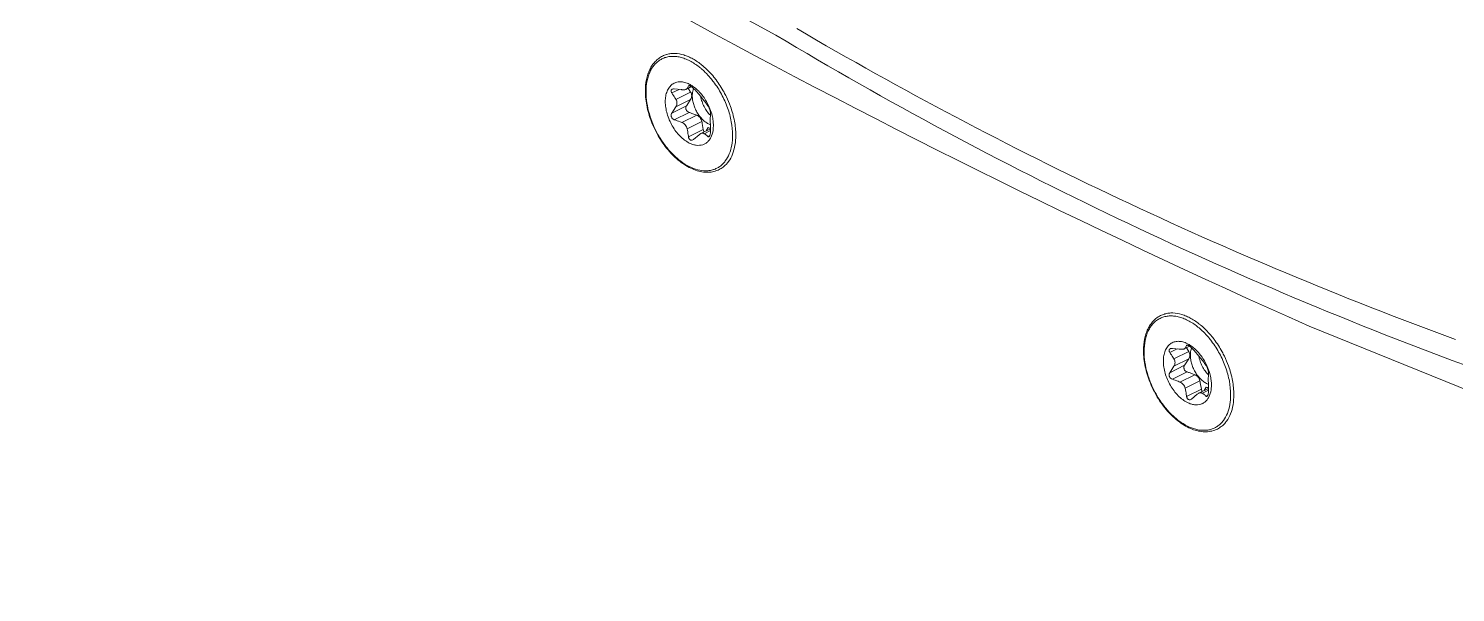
# Model space of a CAD drawing. Header units: millimetres. Extents: x 0 to 2382, y 0 to 1684.
# Drawn here: x 1354.9 to 1417.9, y 1255.4 to 1280.3 of the extents above; entities that cross this region are included whole.
import ezdxf

# ---------------------------------------------------------------- set-up
doc = ezdxf.new("R2010")
doc.units = ezdxf.units.MM
doc.layers.get('0').update_dxf_attribs({"lineweight": 13})

msp = doc.modelspace()

# ---------------------------------------------------------------- linework, layer by layer
for p, q in [((1374.628, 1287.294), (1387.868, 1280.047)), ((1440.374, 1255.441), (1411.406, 1267.195))]:
    msp.add_line(p, q)
at = {"lineweight": 9}
for p, q in [((1384.024, 1277.802), (1384.049, 1277.814)), ((1384.024, 1277.802), (1384.035, 1277.812)), ((1384.108, 1277.798), (1384.156, 1277.769)), ((1383.283, 1277.491), (1383.603, 1277.651)), ((1383.394, 1277.671), (1383.698, 1277.641)), ((1384.117, 1277.53), (1383.466, 1277.205)), ((1384.117, 1277.209), (1383.466, 1276.884)), ((1384.157, 1277.769), (1383.922, 1277.652)), ((1383.944, 1276.939), (1384.117, 1277.209)), ((1384.145, 1277.776), (1383.959, 1277.683)), ((1384.117, 1277.53), (1384.014, 1277.698)), ((1384.492, 1277.417), (1384.719, 1277.143)), ((1383.283, 1276.6), (1383.934, 1276.926)), ((1383.283, 1276.6), (1383.466, 1276.884)), ((1383.394, 1276.309), (1384.045, 1276.634)), ((1383.934, 1276.926), (1383.944, 1276.939)), ((1384.383, 1276.511), (1384.175, 1276.59)), ((1384.383, 1276.511), (1383.732, 1276.186)), ((1384.61, 1276.238), (1383.959, 1275.912)), ((1384.675, 1275.874), (1384.63, 1276.145)), ((1384.884, 1275.967), (1384.8, 1275.813)), ((1384.985, 1276.125), (1384.99, 1275.908)), ((1384.024, 1275.548), (1384.675, 1275.874)), ((1384.246, 1275.437), (1384.214, 1275.416)), ((1384.492, 1275.646), (1384.246, 1275.437)), ((1384.989, 1275.908), (1384.563, 1275.695)), ((1384.988, 1275.828), (1384.719, 1275.693)), ((1384.877, 1275.568), (1384.961, 1275.61)), ((1405.254, 1266.035), (1405.574, 1266.195)), ((1405.365, 1266.215), (1405.668, 1266.185)), ((1406.088, 1266.074), (1405.437, 1265.749)), ((1406.127, 1266.313), (1405.893, 1266.196)), ((1406.116, 1266.32), (1405.93, 1266.227)), ((1406.088, 1266.074), (1405.985, 1266.242)), ((1405.995, 1266.346), (1406.02, 1266.358)), ((1405.995, 1266.346), (1406.005, 1266.356)), ((1406.079, 1266.343), (1406.127, 1266.313)), ((1406.462, 1265.961), (1406.689, 1265.687)), ((1405.254, 1265.144), (1405.905, 1265.47)), ((1405.254, 1265.144), (1405.437, 1265.428)), ((1406.088, 1265.754), (1405.437, 1265.428)), ((1405.905, 1265.47), (1405.914, 1265.484)), ((1405.914, 1265.484), (1406.088, 1265.754)), ((1405.365, 1264.853), (1406.016, 1265.179)), ((1406.354, 1265.056), (1405.703, 1264.73)), ((1406.581, 1264.782), (1405.93, 1264.456)), ((1406.354, 1265.056), (1406.146, 1265.134)), ((1406.646, 1264.418), (1406.6, 1264.689)), ((1406.955, 1264.669), (1406.96, 1264.452)), ((1405.995, 1264.093), (1406.646, 1264.418)), ((1406.217, 1263.982), (1406.184, 1263.96)), ((1406.462, 1264.19), (1406.217, 1263.982)), ((1406.96, 1264.452), (1406.533, 1264.239)), ((1406.959, 1264.372), (1406.689, 1264.237)), ((1406.855, 1264.511), (1406.77, 1264.357)), ((1406.847, 1264.112), (1406.932, 1264.154))]:
    msp.add_line(p, q, dxfattribs=at)
for centre, radius, start, end in [((1566.482, 1615.67), 381.423, 236.31034, 246.01025), ((1479.666, 1435.105), 179.474, 239.58156, 249.85449), ((1481.504, 1436.425), 182.269, 239.08784, 249.84798)]:
    msp.add_arc(centre, radius, start, end)
for centre, radius, start, end in [((1383.351, 1278.171), 1.061, 106.69466, 116.53571), ((1383.356, 1278.153), 1.08, 105.80992, 106.70765), ((1382.664, 1276.314), 2.959, 50.99203, 53.00009), ((1382.596, 1276.231), 3.066, 49.86982, 50.99325), ((1382.603, 1276.242), 3.195, 49.73568, 50.98206), ((1383.036, 1278.268), 1.093, 327.63498, 334.72573), ((1383.494, 1276.754), 1.259, 59.63728, 63.41749), ((1383.428, 1276.638), 1.393, 56.23955, 59.67363), ((1381.897, 1275.551), 4.043, 37.08847, 37.57617), ((1381.884, 1275.545), 4.198, 36.95988, 37.56448), ((1383.06, 1272.465), 5.214, 82.59584, 82.97895), ((1383.354, 1276.526), 1.527, 52.42251, 56.26274), ((1381.632, 1275.365), 4.508, 19.90693, 25.76704), ((1381.683, 1269.557), 7.461, 70.48516, 71.54258), ((1382.726, 1275.913), 2.408, 17.79902, 25.31959), ((1380.825, 1275.394), 3.878, 11.16474, 12.56368), ((1385.429, 1277.147), 1.301, 245.22343, 248.26095), ((1385.407, 1277.092), 1.241, 248.26839, 250.41368), ((1385.226, 1276.751), 0.702, 249.1768, 250.01731), ((1378.452, 1275.91), 6.538, 358.58357, 359.98481), ((1384.908, 1275.057), 1.057, 296.57042, 307.40285), ((1405.321, 1266.715), 1.061, 106.69466, 116.53571), ((1405.327, 1266.697), 1.08, 105.80992, 106.70765), ((1404.634, 1264.858), 2.959, 50.99203, 53.00009), ((1404.567, 1264.775), 3.066, 49.86982, 50.99325), ((1404.574, 1264.786), 3.195, 49.73568, 50.98206), ((1403.868, 1264.095), 4.043, 37.08847, 37.57617), ((1403.855, 1264.09), 4.198, 36.95988, 37.56448), ((1405.031, 1261.01), 5.214, 82.59584, 82.97895), ((1405.007, 1266.812), 1.093, 327.63498, 334.72573), ((1405.465, 1265.298), 1.259, 59.63728, 63.41749), ((1405.398, 1265.182), 1.393, 56.23955, 59.67363), ((1405.324, 1265.07), 1.527, 52.42251, 56.26274), ((1403.602, 1263.909), 4.508, 19.90693, 25.76704), ((1404.697, 1264.457), 2.408, 17.79902, 25.31959), ((1403.654, 1258.101), 7.461, 70.48516, 71.54258), ((1402.795, 1263.938), 3.878, 11.16474, 12.56368), ((1407.197, 1265.295), 0.702, 249.1768, 250.01731), ((1407.4, 1265.692), 1.301, 245.22343, 248.26095), ((1407.377, 1265.636), 1.241, 248.26839, 250.41368), ((1400.423, 1264.454), 6.538, 358.58357, 359.98481), ((1406.879, 1263.601), 1.057, 296.57042, 307.40285)]:
    msp.add_arc(centre, radius, start, end, dxfattribs=at)
for points, knots in [([(1382.12, 1277.571), (1382.12, 1277.742), (1382.141, 1277.995), (1382.224, 1278.313), (1382.309, 1278.526), (1382.417, 1278.717), (1382.549, 1278.882), (1382.702, 1279.019), (1382.817, 1279.091), (1382.876, 1279.121)], [0, 0, 0, 0, 0.283857, 0.41599, 0.54178, 0.661886, 0.777353, 0.88952, 1, 1, 1, 1]), ([(1384.445, 1278.677), (1384.313, 1278.776), (1384.107, 1278.906), (1383.818, 1279.025), (1383.609, 1279.083), (1383.406, 1279.11), (1383.209, 1279.105), (1383.023, 1279.069), (1382.85, 1279.002), (1382.692, 1278.904), (1382.551, 1278.777), (1382.429, 1278.624), (1382.328, 1278.445), (1382.248, 1278.244), (1382.169, 1277.942), (1382.149, 1277.7), (1382.149, 1277.535)], [0, 0, 0, 0, 0.144689, 0.211524, 0.274691, 0.334497, 0.39148, 0.446413, 0.500257, 0.554088, 0.608984, 0.665911, 0.725646, 0.78873, 0.855474, 1, 1, 1, 1]), ([(1384.615, 1278.724), (1384.49, 1278.825), (1384.294, 1278.96), (1384.018, 1279.097), (1383.757, 1279.193), (1383.493, 1279.242), (1383.239, 1279.232), (1383.119, 1279.209), (1383.062, 1279.192)], [0, 0, 0, 0, 0.28722, 0.421116, 0.548314, 0.783507, 0.893548, 1, 1, 1, 1]), ([(1384.824, 1278.339), (1384.804, 1278.36), (1384.723, 1278.442), (1384.638, 1278.52), (1384.573, 1278.575)], [0, 0, 0, 0, 0.254327, 1, 1, 1, 1]), ([(1384.924, 1278.439), (1384.903, 1278.461), (1384.821, 1278.544), (1384.735, 1278.623), (1384.668, 1278.679)], [0, 0, 0, 0, 0.254229, 1, 1, 1, 1]), ([(1385.212, 1278.105), (1385.189, 1278.134), (1385.098, 1278.25), (1385, 1278.36), (1384.924, 1278.439)], [0, 0, 0, 0, 0.253673, 1, 1, 1, 1]), ([(1384.058, 1275.282), (1383.985, 1275.318), (1383.841, 1275.409), (1383.644, 1275.583), (1383.462, 1275.794), (1383.302, 1276.035), (1383.171, 1276.297), (1383.073, 1276.569), (1383.012, 1276.841), (1382.991, 1277.104), (1383.009, 1277.348), (1383.068, 1277.564), (1383.166, 1277.745), (1383.3, 1277.881), (1383.468, 1277.966), (1383.657, 1277.993), (1383.86, 1277.965), (1383.992, 1277.913), (1384.058, 1277.88)], [0, 0, 0, 0, 0.06329, 0.13188, 0.204672, 0.280151, 0.356569, 0.432094, 0.504975, 0.573688, 0.637122, 0.694783, 0.747041, 0.795334, 0.842131, 0.890352, 0.942485, 1, 1, 1, 1]), ([(1384.035, 1277.812), (1384.044, 1277.817), (1384.062, 1277.816), (1384.086, 1277.809), (1384.101, 1277.802), (1384.108, 1277.798)], [0, 0, 0, 0, 0.388144, 0.666372, 1, 1, 1, 1]), ([(1385.102, 1278.017), (1385.08, 1278.045), (1384.992, 1278.157), (1384.898, 1278.263), (1384.824, 1278.339)], [0, 0, 0, 0, 0.253675, 1, 1, 1, 1]), ([(1385.967, 1275.626), (1385.967, 1275.826), (1385.925, 1276.238), (1385.756, 1276.85), (1385.49, 1277.445), (1385.254, 1277.816), (1385.123, 1277.989)], [0, 0, 0, 0, 0.234633, 0.485351, 0.743654, 1, 1, 1, 1]), ([(1385.691, 1277.324), (1385.659, 1277.39), (1385.527, 1277.649), (1385.369, 1277.896), (1385.238, 1278.069)], [0, 0, 0, 0, 0.252133, 1, 1, 1, 1]), ([(1385.381, 1274.112), (1385.305, 1274.074), (1385.142, 1274.015), (1384.881, 1273.982), (1384.606, 1274.003), (1384.326, 1274.077), (1384.044, 1274.201), (1383.765, 1274.371), (1383.495, 1274.584), (1383.145, 1274.926), (1382.76, 1275.433), (1382.464, 1276.005), (1382.288, 1276.49), (1382.163, 1276.967), (1382.12, 1277.332), (1382.12, 1277.571)], [0, 0, 0, 0, 0.046779, 0.094702, 0.14479, 0.19782, 0.254266, 0.314282, 0.377735, 0.444248, 0.583902, 0.727465, 0.798664, 0.86832, 1, 1, 1, 1]), ([(1382.149, 1277.535), (1382.149, 1277.377), (1382.176, 1277.049), (1382.286, 1276.559), (1382.462, 1276.069), (1382.698, 1275.599), (1382.985, 1275.165), (1383.312, 1274.785), (1383.668, 1274.471), (1384.04, 1274.237), (1384.414, 1274.09), (1384.725, 1274.046), (1384.957, 1274.064), (1385.119, 1274.102), (1385.271, 1274.164), (1385.411, 1274.249), (1385.538, 1274.358), (1385.69, 1274.534), (1385.84, 1274.81), (1385.946, 1275.199), (1385.967, 1275.48), (1385.967, 1275.626)], [0, 0, 0, 0, 0.068686, 0.141533, 0.217028, 0.293413, 0.36886, 0.441621, 0.510182, 0.573445, 0.630935, 0.683046, 0.707566, 0.731384, 0.754843, 0.778311, 0.802158, 0.826721, 0.878957, 0.936591, 1, 1, 1, 1]), ([(1383.283, 1277.491), (1383.273, 1277.506), (1383.256, 1277.537), (1383.25, 1277.579), (1383.257, 1277.609), (1383.271, 1277.636), (1383.289, 1277.65), (1383.303, 1277.657)], [0, 0, 0, 0, 0.28482, 0.535851, 0.651956, 0.765513, 1, 1, 1, 1]), ([(1383.466, 1277.205), (1383.452, 1277.229), (1383.394, 1277.327), (1383.332, 1277.422), (1383.283, 1277.491)], [0, 0, 0, 0, 0.252413, 1, 1, 1, 1]), ([(1383.303, 1277.657), (1383.309, 1277.66), (1383.338, 1277.672), (1383.37, 1277.673), (1383.394, 1277.671)], [0, 0, 0, 0, 0.23001, 1, 1, 1, 1]), ([(1383.466, 1276.884), (1383.481, 1276.908), (1383.504, 1276.959), (1383.516, 1277.042), (1383.504, 1277.127), (1383.481, 1277.18), (1383.466, 1277.205)], [0, 0, 0, 0, 0.247907, 0.494258, 0.743456, 1, 1, 1, 1]), ([(1383.732, 1277.636), (1383.752, 1277.634), (1383.788, 1277.63), (1383.84, 1277.631), (1383.885, 1277.637), (1383.911, 1277.646), (1383.922, 1277.652)], [0, 0, 0, 0, 0.30025, 0.570887, 0.804829, 1, 1, 1, 1]), ([(1383.922, 1277.652), (1383.93, 1277.655), (1383.944, 1277.664), (1383.955, 1277.677), (1383.959, 1277.683)], [0, 0, 0, 0, 0.528927, 1, 1, 1, 1]), ([(1384.163, 1277.368), (1384.163, 1277.396), (1384.155, 1277.453), (1384.131, 1277.505), (1384.117, 1277.53)], [0, 0, 0, 0, 0.492703, 1, 1, 1, 1]), ([(1384.117, 1277.209), (1384.132, 1277.233), (1384.155, 1277.284), (1384.163, 1277.34), (1384.163, 1277.368)], [0, 0, 0, 0, 0.501612, 1, 1, 1, 1]), ([(1384.156, 1277.769), (1384.164, 1277.763), (1384.196, 1277.739), (1384.226, 1277.712), (1384.246, 1277.691)], [0, 0, 0, 0, 0.245457, 1, 1, 1, 1]), ([(1384.188, 1277.364), (1384.188, 1277.394), (1384.193, 1277.504), (1384.217, 1277.614), (1384.249, 1277.688)], [0, 0, 0, 0, 0.269298, 1, 1, 1, 1]), ([(1384.188, 1277.364), (1384.188, 1277.301), (1384.2, 1277.17), (1384.246, 1276.973), (1384.32, 1276.779), (1384.419, 1276.593), (1384.539, 1276.426), (1384.674, 1276.282), (1384.819, 1276.169), (1384.924, 1276.114), (1384.976, 1276.094)], [0, 0, 0, 0, 0.121275, 0.250197, 0.383662, 0.518165, 0.650076, 0.776023, 0.893242, 1, 1, 1, 1]), ([(1384.246, 1277.691), (1384.268, 1277.669), (1384.352, 1277.58), (1384.433, 1277.488), (1384.492, 1277.417)], [0, 0, 0, 0, 0.248914, 1, 1, 1, 1]), ([(1384.285, 1277.736), (1384.348, 1277.688), (1384.47, 1277.579), (1384.693, 1277.324), (1384.828, 1277.101), (1384.903, 1276.943)], [0, 0, 0, 0, 0.235096, 0.483128, 1, 1, 1, 1]), ([(1384.56, 1277.335), (1384.573, 1277.258), (1384.613, 1277.104), (1384.707, 1276.884), (1384.831, 1276.681), (1384.932, 1276.56), (1384.987, 1276.505)], [0, 0, 0, 0, 0.246577, 0.501358, 0.755434, 1, 1, 1, 1]), ([(1383.394, 1276.309), (1383.366, 1276.319), (1383.311, 1276.35), (1383.267, 1276.416), (1383.252, 1276.475), (1383.252, 1276.52), (1383.262, 1276.563), (1383.275, 1276.588), (1383.283, 1276.6)], [0, 0, 0, 0, 0.252428, 0.508829, 0.635948, 0.760109, 0.881308, 1, 1, 1, 1]), ([(1384.045, 1276.634), (1384.017, 1276.644), (1383.962, 1276.676), (1383.918, 1276.741), (1383.903, 1276.8), (1383.903, 1276.845), (1383.913, 1276.888), (1383.926, 1276.914), (1383.934, 1276.926)], [0, 0, 0, 0, 0.252428, 0.508829, 0.635948, 0.760109, 0.881308, 1, 1, 1, 1]), ([(1384.719, 1277.143), (1384.733, 1277.126), (1384.789, 1277.057), (1384.84, 1276.985), (1384.877, 1276.93)], [0, 0, 0, 0, 0.255259, 1, 1, 1, 1]), ([(1384.877, 1276.93), (1384.891, 1276.909), (1384.918, 1276.86), (1384.952, 1276.783), (1384.974, 1276.716), (1384.985, 1276.668), (1384.987, 1276.648), (1384.988, 1276.639)], [0, 0, 0, 0, 0.242787, 0.53335, 0.805459, 0.914802, 1, 1, 1, 1]), ([(1384.988, 1276.639), (1384.988, 1276.623), (1384.991, 1276.559), (1384.989, 1276.494), (1384.985, 1276.445)], [0, 0, 0, 0, 0.240983, 1, 1, 1, 1]), ([(1385.019, 1276.649), (1385.028, 1276.621), (1385.061, 1276.511), (1385.086, 1276.399), (1385.098, 1276.314)], [0, 0, 0, 0, 0.254986, 1, 1, 1, 1]), ([(1386.109, 1275.626), (1386.109, 1275.836), (1386.063, 1276.27), (1385.946, 1276.689), (1385.87, 1276.9)], [0, 0, 0, 0, 0.483331, 1, 1, 1, 1]), ([(1383.732, 1276.186), (1383.705, 1276.197), (1383.593, 1276.241), (1383.48, 1276.28), (1383.394, 1276.309)], [0, 0, 0, 0, 0.247699, 1, 1, 1, 1]), ([(1383.959, 1275.912), (1383.952, 1275.943), (1383.933, 1276.003), (1383.883, 1276.082), (1383.815, 1276.145), (1383.761, 1276.175), (1383.732, 1276.186)], [0, 0, 0, 0, 0.254861, 0.506075, 0.754128, 1, 1, 1, 1]), ([(1384.024, 1275.548), (1384.02, 1275.579), (1384.002, 1275.701), (1383.979, 1275.822), (1383.959, 1275.912)], [0, 0, 0, 0, 0.249032, 1, 1, 1, 1]), ([(1384.61, 1276.238), (1384.603, 1276.268), (1384.584, 1276.328), (1384.534, 1276.408), (1384.466, 1276.471), (1384.411, 1276.5), (1384.383, 1276.511)], [0, 0, 0, 0, 0.254861, 0.506075, 0.754128, 1, 1, 1, 1]), ([(1384.985, 1276.445), (1384.983, 1276.425), (1384.981, 1276.379), (1384.98, 1276.272), (1384.982, 1276.186), (1384.985, 1276.125)], [0, 0, 0, 0, 0.189519, 0.428203, 1, 1, 1, 1]), ([(1385.098, 1276.314), (1385.108, 1276.248), (1385.121, 1276.119), (1385.117, 1275.875), (1385.081, 1275.699), (1385.038, 1275.594)], [0, 0, 0, 0, 0.274247, 0.533473, 1, 1, 1, 1]), ([(1384.108, 1275.413), (1384.097, 1275.419), (1384.076, 1275.434), (1384.051, 1275.466), (1384.033, 1275.505), (1384.026, 1275.534), (1384.024, 1275.548)], [0, 0, 0, 0, 0.228178, 0.47142, 0.729869, 1, 1, 1, 1]), ([(1385.038, 1275.594), (1385.019, 1275.547), (1384.974, 1275.458), (1384.883, 1275.344), (1384.774, 1275.258), (1384.648, 1275.2), (1384.509, 1275.174), (1384.362, 1275.179), (1384.208, 1275.215), (1384.108, 1275.257), (1384.058, 1275.282)], [0, 0, 0, 0, 0.129845, 0.251495, 0.367892, 0.482851, 0.600454, 0.724285, 0.857024, 1, 1, 1, 1]), ([(1384.214, 1275.416), (1384.197, 1275.407), (1384.161, 1275.397), (1384.124, 1275.405), (1384.108, 1275.413)], [0, 0, 0, 0, 0.506734, 1, 1, 1, 1]), ([(1384.563, 1275.695), (1384.557, 1275.692), (1384.532, 1275.678), (1384.508, 1275.66), (1384.492, 1275.646)], [0, 0, 0, 0, 0.236143, 1, 1, 1, 1]), ([(1384.719, 1275.693), (1384.708, 1275.7), (1384.685, 1275.712), (1384.646, 1275.718), (1384.604, 1275.712), (1384.577, 1275.702), (1384.563, 1275.695)], [0, 0, 0, 0, 0.231298, 0.465573, 0.71817, 1, 1, 1, 1]), ([(1384.718, 1275.772), (1384.712, 1275.779), (1384.691, 1275.809), (1384.679, 1275.846), (1384.675, 1275.874)], [0, 0, 0, 0, 0.238141, 1, 1, 1, 1]), ([(1384.877, 1275.568), (1384.864, 1275.579), (1384.814, 1275.623), (1384.761, 1275.664), (1384.719, 1275.693)], [0, 0, 0, 0, 0.241675, 1, 1, 1, 1]), ([(1384.923, 1275.559), (1384.919, 1275.557), (1384.911, 1275.555), (1384.894, 1275.555), (1384.883, 1275.562), (1384.877, 1275.568)], [0, 0, 0, 0, 0.248735, 0.486009, 1, 1, 1, 1]), ([(1384.988, 1275.748), (1384.987, 1275.727), (1384.984, 1275.686), (1384.973, 1275.637), (1384.96, 1275.604), (1384.947, 1275.579), (1384.933, 1275.564), (1384.923, 1275.559)], [0, 0, 0, 0, 0.309935, 0.594847, 0.719651, 0.829204, 1, 1, 1, 1]), ([(1385.55, 1274.217), (1385.595, 1274.252), (1385.68, 1274.328), (1385.833, 1274.511), (1385.982, 1274.795), (1386.087, 1275.192), (1386.109, 1275.477), (1386.109, 1275.626)], [0, 0, 0, 0, 0.107627, 0.218602, 0.45461, 0.714575, 1, 1, 1, 1]), ([(1406.585, 1267.268), (1406.46, 1267.369), (1406.265, 1267.505), (1405.989, 1267.641), (1405.728, 1267.737), (1405.464, 1267.786), (1405.21, 1267.776), (1405.09, 1267.753), (1405.033, 1267.737)], [0, 0, 0, 0, 0.28722, 0.421116, 0.548314, 0.783507, 0.893548, 1, 1, 1, 1]), ([(1404.09, 1266.115), (1404.09, 1266.287), (1404.112, 1266.54), (1404.195, 1266.857), (1404.279, 1267.07), (1404.388, 1267.261), (1404.519, 1267.426), (1404.672, 1267.564), (1404.787, 1267.635), (1404.847, 1267.665)], [0, 0, 0, 0, 0.283857, 0.41599, 0.54178, 0.661886, 0.777353, 0.88952, 1, 1, 1, 1]), ([(1406.415, 1267.222), (1406.284, 1267.321), (1406.078, 1267.45), (1405.789, 1267.569), (1405.58, 1267.627), (1405.376, 1267.654), (1405.18, 1267.649), (1404.994, 1267.613), (1404.821, 1267.546), (1404.662, 1267.448), (1404.521, 1267.322), (1404.4, 1267.168), (1404.298, 1266.99), (1404.219, 1266.788), (1404.14, 1266.486), (1404.119, 1266.244), (1404.119, 1266.08)], [0, 0, 0, 0, 0.144689, 0.211524, 0.274691, 0.334497, 0.39148, 0.446413, 0.500257, 0.554088, 0.608984, 0.665911, 0.725646, 0.78873, 0.855474, 1, 1, 1, 1]), ([(1406.795, 1266.883), (1406.775, 1266.904), (1406.694, 1266.986), (1406.609, 1267.064), (1406.543, 1267.119)], [0, 0, 0, 0, 0.254327, 1, 1, 1, 1]), ([(1406.895, 1266.983), (1406.874, 1267.005), (1406.792, 1267.088), (1406.705, 1267.167), (1406.639, 1267.224)], [0, 0, 0, 0, 0.254229, 1, 1, 1, 1]), ([(1406.029, 1263.826), (1405.956, 1263.862), (1405.812, 1263.953), (1405.614, 1264.127), (1405.432, 1264.339), (1405.273, 1264.58), (1405.142, 1264.841), (1405.044, 1265.113), (1404.983, 1265.385), (1404.961, 1265.648), (1404.98, 1265.892), (1405.038, 1266.109), (1405.136, 1266.289), (1405.271, 1266.425), (1405.438, 1266.51), (1405.628, 1266.537), (1405.831, 1266.509), (1405.963, 1266.457), (1406.029, 1266.424)], [0, 0, 0, 0, 0.06329, 0.13188, 0.204672, 0.280151, 0.356569, 0.432094, 0.504975, 0.573688, 0.637122, 0.694783, 0.747041, 0.795334, 0.842131, 0.890352, 0.942485, 1, 1, 1, 1]), ([(1407.072, 1266.561), (1407.05, 1266.59), (1406.962, 1266.701), (1406.869, 1266.807), (1406.795, 1266.883)], [0, 0, 0, 0, 0.253675, 1, 1, 1, 1]), ([(1407.182, 1266.649), (1407.159, 1266.678), (1407.068, 1266.794), (1406.971, 1266.904), (1406.895, 1266.983)], [0, 0, 0, 0, 0.253673, 1, 1, 1, 1]), ([(1407.938, 1264.17), (1407.938, 1264.37), (1407.895, 1264.783), (1407.727, 1265.394), (1407.461, 1265.99), (1407.225, 1266.36), (1407.093, 1266.534)], [0, 0, 0, 0, 0.234633, 0.485351, 0.743654, 1, 1, 1, 1]), ([(1407.662, 1265.869), (1407.63, 1265.935), (1407.497, 1266.193), (1407.34, 1266.44), (1407.209, 1266.614)], [0, 0, 0, 0, 0.252133, 1, 1, 1, 1]), ([(1407.352, 1262.656), (1407.276, 1262.618), (1407.113, 1262.559), (1406.851, 1262.526), (1406.577, 1262.548), (1406.297, 1262.621), (1406.015, 1262.745), (1405.736, 1262.915), (1405.465, 1263.128), (1405.116, 1263.47), (1404.731, 1263.977), (1404.435, 1264.55), (1404.259, 1265.034), (1404.134, 1265.511), (1404.09, 1265.877), (1404.09, 1266.115)], [0, 0, 0, 0, 0.046779, 0.094702, 0.14479, 0.19782, 0.254266, 0.314282, 0.377735, 0.444248, 0.583902, 0.727465, 0.798664, 0.86832, 1, 1, 1, 1]), ([(1404.119, 1266.08), (1404.119, 1265.921), (1404.146, 1265.594), (1404.256, 1265.103), (1404.432, 1264.614), (1404.668, 1264.143), (1404.956, 1263.71), (1405.283, 1263.329), (1405.639, 1263.016), (1406.011, 1262.781), (1406.385, 1262.634), (1406.696, 1262.591), (1406.928, 1262.608), (1407.09, 1262.646), (1407.242, 1262.708), (1407.382, 1262.794), (1407.509, 1262.902), (1407.661, 1263.078), (1407.811, 1263.355), (1407.916, 1263.744), (1407.938, 1264.024), (1407.938, 1264.17)], [0, 0, 0, 0, 0.068686, 0.141533, 0.217028, 0.293413, 0.36886, 0.441621, 0.510182, 0.573445, 0.630935, 0.683046, 0.707566, 0.731384, 0.754843, 0.778311, 0.802158, 0.826721, 0.878957, 0.936591, 1, 1, 1, 1]), ([(1405.254, 1266.035), (1405.244, 1266.05), (1405.227, 1266.081), (1405.221, 1266.123), (1405.227, 1266.154), (1405.241, 1266.18), (1405.26, 1266.195), (1405.273, 1266.201)], [0, 0, 0, 0, 0.28482, 0.535851, 0.651956, 0.765513, 1, 1, 1, 1]), ([(1405.437, 1265.749), (1405.423, 1265.774), (1405.365, 1265.871), (1405.302, 1265.966), (1405.254, 1266.035)], [0, 0, 0, 0, 0.252413, 1, 1, 1, 1]), ([(1405.273, 1266.201), (1405.28, 1266.205), (1405.309, 1266.216), (1405.341, 1266.217), (1405.365, 1266.215)], [0, 0, 0, 0, 0.23001, 1, 1, 1, 1]), ([(1405.703, 1266.18), (1405.722, 1266.178), (1405.759, 1266.175), (1405.811, 1266.175), (1405.855, 1266.181), (1405.882, 1266.19), (1405.893, 1266.196)], [0, 0, 0, 0, 0.30025, 0.570887, 0.804829, 1, 1, 1, 1]), ([(1405.893, 1266.196), (1405.901, 1266.2), (1405.915, 1266.208), (1405.926, 1266.221), (1405.93, 1266.227)], [0, 0, 0, 0, 0.528927, 1, 1, 1, 1]), ([(1406.005, 1266.356), (1406.014, 1266.361), (1406.033, 1266.36), (1406.057, 1266.353), (1406.071, 1266.346), (1406.079, 1266.343)], [0, 0, 0, 0, 0.388144, 0.666372, 1, 1, 1, 1]), ([(1406.134, 1265.912), (1406.134, 1265.94), (1406.125, 1265.997), (1406.102, 1266.049), (1406.088, 1266.074)], [0, 0, 0, 0, 0.492703, 1, 1, 1, 1]), ([(1406.088, 1265.754), (1406.102, 1265.777), (1406.126, 1265.828), (1406.134, 1265.884), (1406.134, 1265.912)], [0, 0, 0, 0, 0.501612, 1, 1, 1, 1]), ([(1406.127, 1266.313), (1406.135, 1266.308), (1406.167, 1266.284), (1406.196, 1266.256), (1406.217, 1266.235)], [0, 0, 0, 0, 0.245457, 1, 1, 1, 1]), ([(1406.159, 1265.908), (1406.159, 1265.938), (1406.163, 1266.048), (1406.187, 1266.158), (1406.219, 1266.232)], [0, 0, 0, 0, 0.269298, 1, 1, 1, 1]), ([(1406.159, 1265.908), (1406.159, 1265.845), (1406.17, 1265.714), (1406.217, 1265.518), (1406.291, 1265.323), (1406.39, 1265.138), (1406.51, 1264.97), (1406.645, 1264.826), (1406.79, 1264.713), (1406.895, 1264.658), (1406.947, 1264.639)], [0, 0, 0, 0, 0.121275, 0.250197, 0.383662, 0.518165, 0.650076, 0.776023, 0.893242, 1, 1, 1, 1]), ([(1406.217, 1266.235), (1406.238, 1266.213), (1406.323, 1266.124), (1406.404, 1266.032), (1406.462, 1265.961)], [0, 0, 0, 0, 0.248914, 1, 1, 1, 1]), ([(1406.256, 1266.28), (1406.319, 1266.232), (1406.441, 1266.123), (1406.663, 1265.868), (1406.799, 1265.645), (1406.874, 1265.487)], [0, 0, 0, 0, 0.235096, 0.483128, 1, 1, 1, 1]), ([(1406.531, 1265.879), (1406.544, 1265.802), (1406.584, 1265.648), (1406.677, 1265.429), (1406.801, 1265.225), (1406.903, 1265.104), (1406.957, 1265.049)], [0, 0, 0, 0, 0.246577, 0.501358, 0.755434, 1, 1, 1, 1]), ([(1405.437, 1265.428), (1405.451, 1265.452), (1405.475, 1265.503), (1405.487, 1265.587), (1405.474, 1265.671), (1405.451, 1265.724), (1405.437, 1265.749)], [0, 0, 0, 0, 0.247907, 0.494258, 0.743456, 1, 1, 1, 1]), ([(1406.016, 1265.179), (1405.987, 1265.188), (1405.933, 1265.22), (1405.889, 1265.285), (1405.874, 1265.345), (1405.873, 1265.39), (1405.884, 1265.432), (1405.897, 1265.458), (1405.905, 1265.47)], [0, 0, 0, 0, 0.252428, 0.508829, 0.635948, 0.760109, 0.881308, 1, 1, 1, 1]), ([(1406.689, 1265.687), (1406.704, 1265.67), (1406.759, 1265.601), (1406.811, 1265.529), (1406.847, 1265.474)], [0, 0, 0, 0, 0.255259, 1, 1, 1, 1]), ([(1406.847, 1265.474), (1406.861, 1265.453), (1406.889, 1265.404), (1406.923, 1265.327), (1406.945, 1265.26), (1406.955, 1265.212), (1406.958, 1265.192), (1406.958, 1265.183)], [0, 0, 0, 0, 0.242787, 0.53335, 0.805459, 0.914802, 1, 1, 1, 1]), ([(1408.079, 1264.17), (1408.079, 1264.38), (1408.034, 1264.814), (1407.917, 1265.233), (1407.841, 1265.444)], [0, 0, 0, 0, 0.483331, 1, 1, 1, 1]), ([(1405.365, 1264.853), (1405.336, 1264.863), (1405.282, 1264.895), (1405.238, 1264.96), (1405.223, 1265.019), (1405.222, 1265.064), (1405.233, 1265.107), (1405.246, 1265.132), (1405.254, 1265.144)], [0, 0, 0, 0, 0.252428, 0.508829, 0.635948, 0.760109, 0.881308, 1, 1, 1, 1]), ([(1405.703, 1264.73), (1405.676, 1264.741), (1405.564, 1264.785), (1405.451, 1264.825), (1405.365, 1264.853)], [0, 0, 0, 0, 0.247699, 1, 1, 1, 1]), ([(1405.93, 1264.456), (1405.923, 1264.487), (1405.903, 1264.547), (1405.853, 1264.626), (1405.785, 1264.69), (1405.731, 1264.719), (1405.703, 1264.73)], [0, 0, 0, 0, 0.254861, 0.506075, 0.754128, 1, 1, 1, 1]), ([(1406.581, 1264.782), (1406.574, 1264.812), (1406.554, 1264.872), (1406.504, 1264.952), (1406.436, 1265.015), (1406.382, 1265.044), (1406.354, 1265.056)], [0, 0, 0, 0, 0.254861, 0.506075, 0.754128, 1, 1, 1, 1]), ([(1406.955, 1264.989), (1406.954, 1264.969), (1406.952, 1264.923), (1406.951, 1264.817), (1406.953, 1264.73), (1406.955, 1264.669)], [0, 0, 0, 0, 0.189519, 0.428203, 1, 1, 1, 1]), ([(1406.958, 1265.183), (1406.959, 1265.168), (1406.961, 1265.103), (1406.96, 1265.038), (1406.955, 1264.989)], [0, 0, 0, 0, 0.240983, 1, 1, 1, 1]), ([(1406.99, 1265.194), (1406.999, 1265.166), (1407.032, 1265.056), (1407.056, 1264.943), (1407.069, 1264.858)], [0, 0, 0, 0, 0.254986, 1, 1, 1, 1]), ([(1407.069, 1264.858), (1407.079, 1264.792), (1407.092, 1264.663), (1407.088, 1264.419), (1407.051, 1264.243), (1407.009, 1264.138)], [0, 0, 0, 0, 0.274247, 0.533473, 1, 1, 1, 1]), ([(1405.995, 1264.093), (1405.991, 1264.123), (1405.972, 1264.245), (1405.95, 1264.366), (1405.93, 1264.456)], [0, 0, 0, 0, 0.249032, 1, 1, 1, 1]), ([(1406.079, 1263.958), (1406.068, 1263.963), (1406.046, 1263.979), (1406.021, 1264.011), (1406.004, 1264.049), (1405.997, 1264.078), (1405.995, 1264.093)], [0, 0, 0, 0, 0.228178, 0.47142, 0.729869, 1, 1, 1, 1]), ([(1407.009, 1264.138), (1406.989, 1264.091), (1406.944, 1264.002), (1406.854, 1263.889), (1406.744, 1263.802), (1406.619, 1263.745), (1406.48, 1263.719), (1406.332, 1263.724), (1406.179, 1263.759), (1406.079, 1263.801), (1406.029, 1263.826)], [0, 0, 0, 0, 0.129845, 0.251495, 0.367892, 0.482851, 0.600454, 0.724285, 0.857024, 1, 1, 1, 1]), ([(1406.184, 1263.96), (1406.168, 1263.952), (1406.132, 1263.941), (1406.095, 1263.95), (1406.079, 1263.958)], [0, 0, 0, 0, 0.506734, 1, 1, 1, 1]), ([(1406.533, 1264.239), (1406.527, 1264.236), (1406.502, 1264.222), (1406.479, 1264.205), (1406.462, 1264.19)], [0, 0, 0, 0, 0.236143, 1, 1, 1, 1]), ([(1406.689, 1264.237), (1406.679, 1264.244), (1406.656, 1264.256), (1406.617, 1264.262), (1406.575, 1264.257), (1406.547, 1264.246), (1406.533, 1264.239)], [0, 0, 0, 0, 0.231298, 0.465573, 0.71817, 1, 1, 1, 1]), ([(1406.689, 1264.316), (1406.683, 1264.323), (1406.661, 1264.353), (1406.65, 1264.39), (1406.646, 1264.418)], [0, 0, 0, 0, 0.238141, 1, 1, 1, 1]), ([(1406.847, 1264.112), (1406.835, 1264.123), (1406.785, 1264.167), (1406.731, 1264.208), (1406.689, 1264.237)], [0, 0, 0, 0, 0.241675, 1, 1, 1, 1]), ([(1406.894, 1264.103), (1406.89, 1264.102), (1406.882, 1264.099), (1406.865, 1264.099), (1406.854, 1264.106), (1406.847, 1264.112)], [0, 0, 0, 0, 0.248735, 0.486009, 1, 1, 1, 1]), ([(1406.958, 1264.292), (1406.958, 1264.271), (1406.954, 1264.23), (1406.944, 1264.181), (1406.931, 1264.148), (1406.918, 1264.124), (1406.904, 1264.109), (1406.894, 1264.103)], [0, 0, 0, 0, 0.309935, 0.594847, 0.719651, 0.829204, 1, 1, 1, 1]), ([(1407.521, 1262.762), (1407.565, 1262.796), (1407.651, 1262.872), (1407.803, 1263.055), (1407.953, 1263.339), (1408.058, 1263.736), (1408.079, 1264.021), (1408.079, 1264.17)], [0, 0, 0, 0, 0.107627, 0.218602, 0.45461, 0.714575, 1, 1, 1, 1])]:
    msp.add_open_spline(points, degree=3, knots=knots, dxfattribs=at)

doc.saveas('drawing.dxf')
